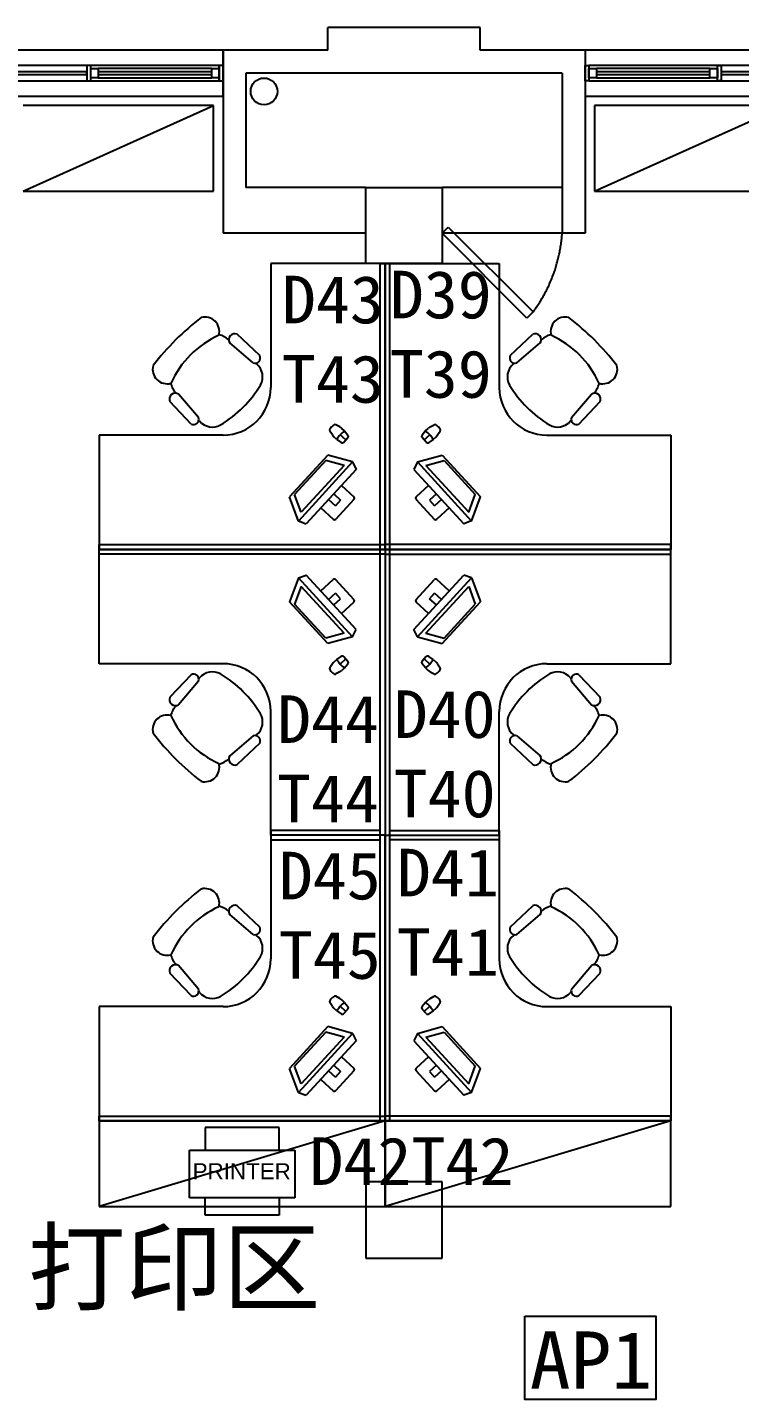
# Model space of a CAD drawing. Header units: millimetres. Extents: x 526420 to 928802, y 401925 to 509768.
# Drawn here: x 842044 to 845782, y 424601 to 431804 of the extents above; entities that cross this region are included whole.
import ezdxf

# ---------------------------------------------------------------- set-up
doc = ezdxf.new("R2010")
doc.units = ezdxf.units.MM
doc.header["$LTSCALE"] = 3000
doc.header["$MEASUREMENT"] = 0
doc.linetypes.add('DASH', pattern=[0.35, 0.25, -0.1])
doc.linetypes.add('DASHED2', pattern=[0.375, 0.25, -0.125])
doc.layers.get('0').update_dxf_attribs({"linetype": 'CONTINUOUS'})
for name, color, linetype in [('D-WALL', 7, 'CONTINUOUS'), ('D-WINDOW', 7, 'CONTINUOUS'), ('P-DOOR', 7, 'CONTINUOUS'), ('P-FURNI-I', 7, 'CONTINUOUS'), ('P-TEXT', 7, 'CONTINUOUS'), ('环控', 3, 'CONTINUOUS'), ('窗台线', 7, 'CONTINUOUS')]:
    doc.layers.add(name, color=color, linetype=linetype)
doc.styles.add('Arial', font='ARIAL.TTF')
doc.styles.get("Standard").update_dxf_attribs({"font": 'romans.shx', "width": 0.65, "bigfont": 'hzfs1.shx'})

msp = doc.modelspace()

# ---------------------------------------------------------------- linework, layer by layer
at = {"color": 0, "linetype": 'DASH'}
for p, q in [((843365.5, 426028.9), (842976.4, 426028.9)), ((842976.4, 426028.9), (842976.4, 425910)), ((843365.5, 425910), (843365.5, 426028.9)), ((842894.5, 425910), (843447.4, 425910)), ((842894.5, 425660.5), (842894.5, 425910)), ((843447.4, 425910), (843447.4, 425660.5)), ((843447.4, 425660.5), (842894.5, 425660.5)), ((842976.4, 425568.1), (842976.4, 425660.5)), ((843365.5, 425660.5), (843365.5, 425568.1)), ((843365.5, 425568.1), (842976.4, 425568.1))]:
    msp.add_line(p, q, dxfattribs=at)
at = {"color": 0, "ltscale": 0.7}
msp.add_circle((843285.8, 431468), 70, dxfattribs=at)
at = {"layer": 'D-WALL', "color": 0, "ltscale": 0.7}
for p, q in [((843621, 431683.7), (843621, 431803.7)), ((844421, 431803.7), (843621, 431803.7)), ((844421, 431683.7), (844421, 431803.7)), ((843621, 431683.7), (843071, 431683.7)), ((843071, 431683.7), (843071, 430723.7)), ((844971, 431683.7), (844421, 431683.7)), ((844971, 431683.7), (844971, 430723.7)), ((843191, 431563.7), (843191, 430963.7)), ((844851, 431563.7), (843191, 431563.7)), ((844851, 431563.7), (844851, 430723.7)), ((843821, 430963.7), (843191, 430963.7)), ((843821, 430723.7), (843071, 430723.7)), ((844971, 430723.7), (844851, 430723.7))]:
    msp.add_line(p, q, dxfattribs=at)
at = {"layer": 'D-WALL', "color": 0, "ltscale": 100}
for p, q in [((843821, 430963.7), (844221, 430963.7)), ((843821, 430563.7), (843821, 430963.7)), ((844221, 430963.7), (844221, 430563.7)), ((844221, 430563.7), (843821, 430563.7)), ((844221, 425743.7), (843821, 425743.7)), ((843821, 425743.7), (843821, 425343.7)), ((844221, 425743.7), (843821, 425743.7)), ((843821, 425743.7), (843821, 425343.7)), ((844221, 425343.7), (844221, 425743.7)), ((844221, 425343.7), (844221, 425743.7)), ((843821, 425343.7), (844221, 425343.7)), ((843821, 425343.7), (844221, 425343.7))]:
    msp.add_line(p, q, dxfattribs=at)
at = {"layer": 'D-WINDOW', "color": 0, "ltscale": 0.7}
for p, q in [((843071, 431683.7), (840971, 431683.7)), ((847071, 431683.7), (844971, 431683.7)), ((843051, 431603.7), (840991, 431603.7)), ((842376, 431603.7), (842356, 431603.7)), ((842356, 431603.7), (842356, 431523.7)), ((842376, 431523.7), (842376, 431603.7)), ((843051, 431523.7), (843051, 431603.7)), ((843071, 431603.7), (843051, 431603.7)), ((843051, 431603.7), (843051, 431523.7)), ((843071, 431523.7), (843071, 431603.7)), ((844971, 431603.7), (844991, 431603.7)), ((844971, 431523.7), (844971, 431603.7)), ((847051, 431603.7), (844991, 431603.7)), ((844991, 431603.7), (844991, 431523.7)), ((844991, 431603.7), (844991, 431523.7)), ((845666, 431603.7), (845686, 431603.7)), ((845666, 431523.7), (845666, 431603.7)), ((845686, 431603.7), (845686, 431523.7)), ((840991, 431523.7), (843051, 431523.7)), ((842356, 431571.2), (841686, 431571.2)), ((841686, 431556.2), (842356, 431556.2)), ((842356, 431556.2), (842356, 431571.2)), ((842356, 431523.7), (842376, 431523.7)), ((842376, 431588.7), (842416, 431588.7)), ((842376, 431538.7), (842376, 431588.7)), ((842416, 431538.7), (842376, 431538.7)), ((843011, 431588.7), (842416, 431588.7)), ((842416, 431588.7), (842416, 431538.7)), ((842416, 431588.7), (842416, 431538.7)), ((843011, 431571.2), (842416, 431571.2)), ((842416, 431571.2), (842416, 431556.2)), ((842416, 431556.2), (843011, 431556.2)), ((842416, 431538.7), (843011, 431538.7)), ((843011, 431588.7), (843051, 431588.7)), ((843011, 431538.7), (843011, 431588.7)), ((843011, 431538.7), (843011, 431588.7)), ((843011, 431556.2), (843011, 431571.2)), ((843051, 431538.7), (843011, 431538.7)), ((843051, 431588.7), (843051, 431538.7)), ((843051, 431523.7), (843071, 431523.7)), ((844991, 431523.7), (844971, 431523.7)), ((844991, 431588.7), (845031, 431588.7)), ((844991, 431538.7), (844991, 431588.7)), ((845031, 431538.7), (844991, 431538.7)), ((844991, 431523.7), (847051, 431523.7)), ((845626, 431588.7), (845031, 431588.7)), ((845031, 431588.7), (845031, 431538.7)), ((845031, 431588.7), (845031, 431538.7)), ((845626, 431571.2), (845031, 431571.2)), ((845031, 431571.2), (845031, 431556.2)), ((845031, 431556.2), (845626, 431556.2)), ((845031, 431538.7), (845626, 431538.7)), ((845626, 431588.7), (845666, 431588.7)), ((845626, 431538.7), (845626, 431588.7)), ((845626, 431538.7), (845626, 431588.7)), ((845626, 431556.2), (845626, 431571.2)), ((845666, 431538.7), (845626, 431538.7)), ((845666, 431588.7), (845666, 431538.7)), ((845686, 431523.7), (845666, 431523.7)), ((846356, 431571.2), (845686, 431571.2)), ((845686, 431571.2), (845686, 431556.2)), ((845686, 431556.2), (846356, 431556.2))]:
    msp.add_line(p, q, dxfattribs=at)
at = {"layer": 'P-DOOR', "color": 0, "linetype": 'DASHED2', "ltscale": 10}
for p, q in [((844851, 430963.7), (844221, 430963.7)), ((844221, 430723.7), (844252.8, 430755.5)), ((844252.8, 430755.5), (844698.3, 430310.1)), ((844851, 430723.7), (844221, 430723.7)), ((844666.4, 430278.2), (844221, 430723.7)), ((844698.3, 430310.1), (844666.4, 430278.2))]:
    msp.add_line(p, q, dxfattribs=at)
msp.add_arc((844071.2, 430776.5), 781.5, 323.35196, 356.12448, dxfattribs=at)
at = {"layer": 'P-FURNI-I', "color": 0, "ltscale": 100}
for p, q in [((842021, 430943.7), (843021, 431393.7)), ((843021, 431393.7), (842021, 431393.7)), ((843021, 430943.7), (843021, 431393.7)), ((845021, 430943.7), (846021, 431393.7)), ((846021, 431393.7), (845021, 431393.7)), ((845021, 431393.7), (845021, 430943.7)), ((842021, 430943.7), (843021, 430943.7)), ((845021, 430943.7), (846021, 430943.7)), ((843921, 426063.7), (842421, 425613.7)), ((843921, 426063.7), (842421, 426063.7)), ((842421, 426063.7), (842421, 425613.7)), ((845421, 426063.7), (843921, 425613.7)), ((845421, 426063.7), (843921, 426063.7)), ((843921, 426063.7), (843921, 425613.7)), ((843921, 425613.7), (843921, 426063.7)), ((845421, 425613.7), (845421, 426063.7)), ((842421, 425613.7), (843921, 425613.7)), ((843921, 425613.7), (845421, 425613.7))]:
    msp.add_line(p, q, dxfattribs=at)
at = {"layer": 'P-FURNI-I', "color": 0}
for p, q in [((843921, 430563.7), (843321, 430563.7)), ((843321, 430563.7), (843321, 429913.7)), ((843896, 430563.7), (843921, 430563.7)), ((843896, 429063.7), (843896, 430563.7)), ((843921, 430563.7), (843921, 429063.7)), ((843921, 429063.7), (843921, 430563.7)), ((843946, 430563.7), (843921, 430563.7)), ((843921, 430563.7), (843921, 429063.7)), ((843921, 429063.7), (843921, 430563.7)), ((843921, 430563.7), (844521, 430563.7)), ((843946, 429063.7), (843946, 430563.7)), ((844521, 430563.7), (844521, 429913.7)), ((843263.1, 430081.4), (843145, 430193.3)), ((844578.8, 430081.4), (844696.9, 430193.3)), ((843229.1, 430042.7), (843105.9, 430147.3)), ((844612.8, 430042.7), (844736, 430147.3)), ((843246.8, 430037.3), (843241.9, 430041.5)), ((843246.8, 430037.3), (843242.1, 430041.5)), ((844595.1, 430037.3), (844599.9, 430041.5)), ((844595.1, 430037.3), (844600, 430041.5)), ((842941.9, 429755.6), (842837.4, 429878.8)), ((844900, 429755.6), (845004.5, 429878.8)), ((842903.3, 429721.5), (842791.3, 429839.7)), ((844938.7, 429721.5), (845050.6, 429839.7)), ((842947.4, 429737.9), (842943.2, 429742.7)), ((844894.6, 429737.9), (844898.7, 429742.7)), ((843071, 429663.7), (842421, 429663.7)), ((842421, 429663.7), (842421, 429063.7)), ((844771, 429663.7), (845421, 429663.7)), ((845421, 429663.7), (845421, 429063.7)), ((843620.5, 429558.5), (843419.3, 429339.1)), ((843610.7, 429530), (843446.7, 429351.3)), ((843750.4, 429522.6), (843466.2, 429212.8)), ((843706, 429503.7), (843481.2, 429258.7)), ((843706, 429503.7), (843610.7, 429530)), ((843750.4, 429522.6), (843620.5, 429558.5)), ((843750.4, 429522.6), (843768.8, 429483.4)), ((844091.5, 429522.6), (844073.2, 429483.4)), ((844091.5, 429522.6), (844221.4, 429558.5)), ((844091.5, 429522.6), (844375.7, 429212.8)), ((844135.9, 429503.7), (844231.2, 429530)), ((844135.9, 429503.7), (844360.7, 429258.7)), ((844221.4, 429558.5), (844422.6, 429339.1)), ((844231.2, 429530), (844395.2, 429351.3)), ((843768.8, 429483.4), (843507.1, 429198.2)), ((844073.2, 429483.4), (844334.8, 429198.2)), ((843466.2, 429212.7), (843419.3, 429339.1)), ((843481.2, 429258.7), (843446.7, 429351.3)), ((844360.7, 429258.7), (844395.2, 429351.3)), ((844375.7, 429212.7), (844422.6, 429339.1)), ((843466.5, 429213.1), (843507.1, 429198.2)), ((844375.4, 429213.1), (844334.8, 429198.2)), ((842421, 429063.7), (842421, 429088.7)), ((842421, 429088.7), (843921, 429088.7)), ((843921, 429088.7), (843921, 429063.7)), ((845421, 429088.7), (843921, 429088.7)), ((843921, 429088.7), (843921, 429063.7)), ((845421, 429063.7), (845421, 429088.7)), ((842421, 429038.7), (842421, 429063.7)), ((842421, 429063.7), (843921, 429063.7)), ((842421, 428463.7), (842421, 429063.7)), ((842421, 429063.7), (843921, 429063.7)), ((843921, 429063.7), (842421, 429063.7)), ((842421, 429063.7), (843921, 429063.7)), ((843921, 429038.7), (842421, 429038.7)), ((843896, 429063.7), (843921, 429063.7)), ((843896, 426063.7), (843896, 429063.7)), ((843921, 429063.7), (843896, 429063.7)), ((843921, 429063.7), (843921, 429038.7)), ((843921, 429063.7), (843921, 426063.7)), ((843921, 429063.7), (843921, 427563.7)), ((843921, 429063.7), (843921, 429063.7)), ((843921, 429063.7), (843921, 429063.7)), ((845421, 429063.7), (843921, 429063.7)), ((843921, 429063.7), (843921, 429038.7)), ((843946, 429063.7), (843921, 429063.7)), ((843921, 429063.7), (843921, 426063.7)), ((843921, 429063.7), (843921, 427563.7)), ((845421, 429063.7), (843921, 429063.7)), ((843921, 429063.7), (843921, 429063.7)), ((843921, 429063.7), (845421, 429063.7)), ((843921, 429063.7), (843946, 429063.7)), ((845421, 429063.7), (843921, 429063.7)), ((843921, 429063.7), (843921, 429063.7)), ((843921, 429038.7), (845421, 429038.7)), ((843946, 426063.7), (843946, 429063.7)), ((845421, 429038.7), (845421, 429063.7)), ((845421, 428463.7), (845421, 429063.7)), ((843466.5, 428914.4), (843507.1, 428929.2)), ((843768.8, 428644.1), (843507.1, 428929.2)), ((844073.2, 428644.1), (844334.8, 428929.2)), ((844375.4, 428914.4), (844334.8, 428929.2)), ((843466.2, 428914.7), (843419.3, 428788.3)), ((843481.2, 428868.8), (843446.7, 428776.1)), ((843750.4, 428604.9), (843466.2, 428914.6)), ((843706, 428623.7), (843481.2, 428868.8)), ((844091.5, 428604.9), (844375.7, 428914.6)), ((844135.9, 428623.7), (844360.7, 428868.8)), ((844360.7, 428868.8), (844395.2, 428776.1)), ((844375.7, 428914.7), (844422.6, 428788.3)), ((843620.5, 428569), (843419.3, 428788.3)), ((844221.4, 428569), (844422.6, 428788.3)), ((843610.7, 428597.4), (843446.7, 428776.1)), ((844231.2, 428597.4), (844395.2, 428776.1)), ((843750.4, 428604.9), (843768.8, 428644.1)), ((844091.5, 428604.9), (844073.2, 428644.1)), ((843706, 428623.7), (843610.7, 428597.4)), ((843750.4, 428604.9), (843620.5, 428569)), ((844091.5, 428604.9), (844221.4, 428569)), ((844135.9, 428623.7), (844231.2, 428597.4)), ((843071, 428463.7), (842421, 428463.7)), ((844771, 428463.7), (845421, 428463.7)), ((842903.3, 428405.9), (842791.3, 428287.8)), ((842941.9, 428371.9), (842837.4, 428248.6)), ((842947.4, 428389.6), (842943.2, 428384.7)), ((844894.6, 428389.6), (844898.7, 428384.7)), ((844900, 428371.9), (845004.5, 428248.6)), ((844938.7, 428405.9), (845050.6, 428287.8)), ((843321, 427563.7), (843321, 428213.7)), ((844521, 427563.7), (844521, 428213.7)), ((843229.1, 428084.7), (843105.9, 427980.1)), ((843246.8, 428090.1), (843241.9, 428086)), ((843246.8, 428090.1), (843242.1, 428085.9)), ((844595.1, 428090.1), (844599.9, 428085.9)), ((844595.1, 428090.1), (844600, 428086)), ((844612.8, 428084.7), (844736, 427980.1)), ((843263.1, 428046), (843145, 427934.1)), ((844578.8, 428046), (844696.9, 427934.1)), ((843321, 427588.7), (843321, 427538.7)), ((843896, 427588.7), (843321, 427588.7)), ((843921, 427563.7), (843321, 427563.7)), ((843321, 427563.7), (843321, 426913.7)), ((843921, 427563.7), (843321, 427563.7)), ((843896, 427538.7), (843896, 427588.7)), ((843921, 426063.7), (843921, 427563.7)), ((843921, 426063.7), (843921, 427563.7)), ((843921, 427563.7), (844521, 427563.7)), ((843921, 427563.7), (844521, 427563.7)), ((843946, 427538.7), (843946, 427588.7)), ((843946, 427588.7), (844521, 427588.7)), ((844521, 427588.7), (844521, 427538.7)), ((844521, 427563.7), (844521, 426913.7)), ((843321, 427538.7), (843896, 427538.7)), ((844521, 427538.7), (843946, 427538.7)), ((843229.1, 427042.7), (843105.9, 427147.3)), ((843263.1, 427081.4), (843145, 427193.3)), ((844578.8, 427081.4), (844696.9, 427193.3)), ((844612.8, 427042.7), (844736, 427147.3)), ((843246.8, 427037.3), (843241.9, 427041.5)), ((843246.8, 427037.3), (843242.1, 427041.5)), ((844595.1, 427037.3), (844599.9, 427041.5)), ((844595.1, 427037.3), (844600, 427041.5)), ((842903.3, 426721.5), (842791.3, 426839.7)), ((842941.9, 426755.6), (842837.4, 426878.8)), ((844900, 426755.6), (845004.5, 426878.8)), ((844938.7, 426721.5), (845050.6, 426839.7)), ((842947.4, 426737.9), (842943.2, 426742.7)), ((844894.6, 426737.9), (844898.7, 426742.7)), ((843071, 426663.7), (842421, 426663.7)), ((842421, 426663.7), (842421, 426063.7)), ((844771, 426663.7), (845421, 426663.7)), ((845421, 426663.7), (845421, 426063.7)), ((843620.5, 426558.5), (843419.3, 426339.1)), ((843750.4, 426522.6), (843620.5, 426558.5)), ((844091.5, 426522.6), (844221.4, 426558.5)), ((844221.4, 426558.5), (844422.6, 426339.1)), ((843610.7, 426530), (843446.7, 426351.3)), ((843750.4, 426522.6), (843466.2, 426212.8)), ((843706, 426503.7), (843481.2, 426258.7)), ((843768.8, 426483.4), (843507.1, 426198.2)), ((843706, 426503.7), (843610.7, 426530)), ((843750.4, 426522.6), (843768.8, 426483.4)), ((844091.5, 426522.6), (844073.2, 426483.4)), ((844073.2, 426483.4), (844334.8, 426198.2)), ((844091.5, 426522.6), (844375.7, 426212.8)), ((844135.9, 426503.7), (844231.2, 426530)), ((844135.9, 426503.7), (844360.7, 426258.7)), ((844231.2, 426530), (844395.2, 426351.3)), ((843466.2, 426212.7), (843419.3, 426339.1)), ((843481.2, 426258.7), (843446.7, 426351.3)), ((844360.7, 426258.7), (844395.2, 426351.3)), ((844375.7, 426212.7), (844422.6, 426339.1)), ((843466.5, 426213.1), (843507.1, 426198.2)), ((844375.4, 426213.1), (844334.8, 426198.2)), ((842421, 426063.7), (842421, 426088.7)), ((842421, 426088.7), (843921, 426088.7)), ((843921, 426063.7), (842421, 426063.7)), ((842421, 426063.7), (843921, 426063.7)), ((843921, 426063.7), (843896, 426063.7)), ((843921, 426088.7), (843921, 426063.7)), ((845421, 426088.7), (843921, 426088.7)), ((843921, 426088.7), (843921, 426063.7)), ((843921, 426063.7), (843921, 426063.7)), ((843921, 426063.7), (845421, 426063.7)), ((843921, 426063.7), (843946, 426063.7)), ((845421, 426063.7), (843921, 426063.7)), ((843921, 426063.7), (843921, 426063.7)), ((845421, 426063.7), (845421, 426088.7))]:
    msp.add_line(p, q, dxfattribs=at)
at = {"layer": 'P-FURNI-I', "color": 0, "linetype": 'ByBlock'}
for p, q in [((843683.4, 429706.4), (843662.3, 429717.7)), ((844158.5, 429706.4), (844179.6, 429717.7)), ((843645, 429664.5), (843631.9, 429684.6)), ((843668, 429641.3), (843653.1, 429655)), ((843715.2, 429638.7), (843685.8, 429665.7)), ((843708.6, 429685.5), (843693.6, 429699.2)), ((843704.3, 429626.8), (843726.1, 429650.5)), ((843708.6, 429685.5), (843726.5, 429663.6)), ((844133.3, 429685.5), (844115.4, 429663.6)), ((844137.6, 429626.8), (844115.8, 429650.5)), ((844126.7, 429638.7), (844156.1, 429665.7)), ((844133.3, 429685.5), (844148.3, 429699.2)), ((844173.9, 429641.3), (844188.9, 429655)), ((844196.9, 429664.5), (844210, 429684.6)), ((843668, 429641.3), (843691.3, 429625.3)), ((844173.9, 429641.3), (844150.6, 429625.3)), ((843692, 429399.7), (843756.8, 429340.3)), ((844149.9, 429399.7), (844085.2, 429340.3)), ((843624.4, 429326), (843660.5, 429293)), ((843651.5, 429355.5), (843687.5, 429322.4)), ((843687.5, 429322.4), (843660.5, 429293)), ((843757.4, 429326.2), (843662.7, 429223)), ((844084.5, 429326.2), (844179.2, 429223)), ((844190.5, 429355.5), (844154.4, 429322.4)), ((844154.4, 429322.4), (844181.4, 429293)), ((844217.5, 429326), (844181.4, 429293)), ((843583.9, 429281.8), (843648.6, 429222.4)), ((844258.1, 429281.8), (844193.3, 429222.4)), ((843583.9, 428845.6), (843648.6, 428905)), ((843757.4, 428801.2), (843662.7, 428904.4)), ((844084.5, 428801.2), (844179.2, 428904.4)), ((844258.1, 428845.6), (844193.3, 428905)), ((843624.4, 428801.4), (843660.5, 428834.5)), ((843651.5, 428771.9), (843687.5, 428805)), ((843687.5, 428805), (843660.5, 428834.5)), ((843692, 428727.7), (843756.8, 428787.1)), ((844149.9, 428727.7), (844085.2, 428787.1)), ((844154.4, 428805), (844181.4, 428834.5)), ((844190.5, 428771.9), (844154.4, 428805)), ((844217.5, 428801.4), (844181.4, 428834.5)), ((843668, 428486.2), (843691.3, 428502.1)), ((843704.3, 428500.7), (843726.1, 428476.9)), ((844137.6, 428500.7), (844115.8, 428476.9)), ((844173.9, 428486.2), (844150.6, 428502.1)), ((843645, 428462.9), (843631.9, 428442.9)), ((843668, 428486.2), (843653.1, 428472.5)), ((843683.4, 428421), (843662.3, 428409.7)), ((843715.2, 428488.8), (843685.8, 428461.7)), ((843708.6, 428442), (843693.6, 428428.2)), ((843708.6, 428442), (843726.5, 428463.8)), ((844133.3, 428442), (844115.4, 428463.8)), ((844126.7, 428488.8), (844156.1, 428461.7)), ((844133.3, 428442), (844148.3, 428428.2)), ((844158.5, 428421), (844179.6, 428409.7)), ((844173.9, 428486.2), (844188.9, 428472.5)), ((844196.9, 428462.9), (844210, 428442.9)), ((843683.4, 426706.4), (843662.3, 426717.7)), ((843708.6, 426685.5), (843693.6, 426699.2)), ((844133.3, 426685.5), (844148.3, 426699.2)), ((844158.5, 426706.4), (844179.6, 426717.7)), ((843645, 426664.5), (843631.9, 426684.6)), ((843668, 426641.3), (843653.1, 426655)), ((843668, 426641.3), (843691.3, 426625.3)), ((843715.2, 426638.7), (843685.8, 426665.7)), ((843704.3, 426626.8), (843726.1, 426650.5)), ((843708.6, 426685.5), (843726.5, 426663.6)), ((844133.3, 426685.5), (844115.4, 426663.6)), ((844137.6, 426626.8), (844115.8, 426650.5)), ((844126.7, 426638.7), (844156.1, 426665.7)), ((844173.9, 426641.3), (844150.6, 426625.3)), ((844173.9, 426641.3), (844188.9, 426655)), ((844196.9, 426664.5), (844210, 426684.6)), ((843651.5, 426355.5), (843687.5, 426322.4)), ((843692, 426399.7), (843756.8, 426340.3)), ((844149.9, 426399.7), (844085.2, 426340.3)), ((844190.5, 426355.5), (844154.4, 426322.4)), ((843583.9, 426281.8), (843648.6, 426222.4)), ((843624.4, 426326), (843660.5, 426293)), ((843687.5, 426322.4), (843660.5, 426293)), ((843757.4, 426326.2), (843662.7, 426223)), ((844084.5, 426326.2), (844179.2, 426223)), ((844154.4, 426322.4), (844181.4, 426293)), ((844217.5, 426326), (844181.4, 426293)), ((844258.1, 426281.8), (844193.3, 426222.4))]:
    msp.add_line(p, q, dxfattribs=at)
at = {"layer": 'P-FURNI-I', "color": 0}
for centre, radius, start, end in [((843799.9, 429184.8), 1383.5, 127.59073, 142.40927), ((842975.2, 430207.1), 76.4, 345.39269, 104.60731), ((844866.7, 430207.1), 76.4, 75.39269, 194.60731), ((844042, 429184.8), 1383.5, 37.59073, 52.40927), ((843255.3, 429729.4), 502.6, 114.20895, 155.79105), ((842994.7, 430023.1), 177.1, 53.09524, 71.38199), ((843132.7, 430164.2), 31.7, 67.15642, 212.13371), ((844709.2, 430164.2), 31.7, 327.86629, 112.84358), ((844847.2, 430023.1), 177.1, 108.61801, 126.90476), ((844586.6, 429729.4), 502.6, 24.20895, 65.79105), ((843238.2, 430069.1), 27.9, 251.04311, 26.28384), ((844603.8, 430069.1), 27.9, 153.71616, 288.95689), ((842777.6, 430009.5), 76.4, 165.39269, 284.60731), ((843189.9, 429969.5), 88.6, 331.10866, 50), ((844652, 429969.5), 88.6, 130, 208.89134), ((845064.4, 430009.5), 76.4, 255.39269, 14.60731), ((842963.4, 429991.7), 177.1, 198.78779, 217.66529), ((844878.5, 429991.7), 177.1, 322.33471, 341.21221), ((842820.5, 429852), 31.7, 57.86629, 202.84358), ((842734, 430250.7), 624.1, 301.27501, 328.72499), ((843071, 429913.7), 250, 270.00002, 359.99998), ((844771, 429913.7), 250, 180.00002, 269.99998), ((845107.9, 430250.7), 624.1, 211.27501, 238.72499), ((845021.4, 429852), 31.7, 337.15642, 122.13371), ((842915.6, 429746.5), 27.9, 243.71616, 18.95689), ((843015.2, 429794.8), 88.6, 220, 298.89134), ((844826.7, 429794.8), 88.6, 241.10866, 320), ((844926.3, 429746.5), 27.9, 161.04311, 296.28384), ((843015.2, 428332.6), 88.6, 61.10866, 140), ((843071, 428213.7), 250, 0.00002, 89.99998), ((844771, 428213.7), 250, 90.00002, 179.99998), ((844826.7, 428332.6), 88.6, 40, 118.89134), ((842915.6, 428380.9), 27.9, 341.04311, 116.28384), ((842734, 427876.7), 624.1, 31.27501, 58.72499), ((845107.9, 427876.7), 624.1, 121.27501, 148.72499), ((844926.3, 428380.9), 27.9, 63.71616, 198.95689), ((842820.5, 428275.5), 31.7, 157.15642, 302.13371), ((845021.4, 428275.5), 31.7, 237.86629, 22.84358), ((842963.4, 428135.7), 177.1, 142.33471, 161.21221), ((844878.5, 428135.7), 177.1, 18.78779, 37.66529), ((842777.6, 428117.9), 76.4, 75.39269, 194.60731), ((843255.3, 428398), 502.6, 204.20895, 245.79105), ((843189.9, 428158), 88.6, 310, 28.89134), ((844652, 428158), 88.6, 151.10866, 230), ((844586.6, 428398), 502.6, 294.20895, 335.79105), ((845064.4, 428117.9), 76.4, 345.39269, 104.60731), ((843799.9, 428942.6), 1383.5, 217.59073, 232.40927), ((843238.2, 428058.4), 27.9, 333.71616, 108.95689), ((844603.8, 428058.4), 27.9, 71.04311, 206.28384), ((844042, 428942.6), 1383.5, 307.59073, 322.40927), ((842975.2, 427920.3), 76.4, 255.39269, 14.60731), ((842994.7, 428104.4), 177.1, 288.61801, 306.90476), ((843132.7, 427963.3), 31.7, 147.86629, 292.84358), ((844709.2, 427963.3), 31.7, 247.15642, 32.13371), ((844847.2, 428104.4), 177.1, 233.09524, 251.38199), ((844866.7, 427920.3), 76.4, 165.39269, 284.60731), ((843799.9, 426184.8), 1383.5, 127.59073, 142.40927), ((842975.2, 427207.1), 76.4, 345.39269, 104.60731), ((844866.7, 427207.1), 76.4, 75.39269, 194.60731), ((844042, 426184.8), 1383.5, 37.59073, 52.40927), ((843255.3, 426729.4), 502.6, 114.20895, 155.79105), ((842994.7, 427023.1), 177.1, 53.09524, 71.38199), ((843132.7, 427164.2), 31.7, 67.15642, 212.13371), ((844709.2, 427164.2), 31.7, 327.86629, 112.84358), ((844847.2, 427023.1), 177.1, 108.61801, 126.90476), ((844586.6, 426729.4), 502.6, 24.20895, 65.79105), ((843238.2, 427069.1), 27.9, 251.04311, 26.28384), ((844603.8, 427069.1), 27.9, 153.71616, 288.95689), ((842777.6, 427009.5), 76.4, 165.39269, 284.60731), ((843189.9, 426969.5), 88.6, 331.10866, 50), ((844652, 426969.5), 88.6, 130, 208.89134), ((845064.4, 427009.5), 76.4, 255.39269, 14.60731), ((842963.4, 426991.7), 177.1, 198.78779, 217.66529), ((842734, 427250.7), 624.1, 301.27501, 328.72499), ((843071, 426913.7), 250, 270.00002, 359.99998), ((844771, 426913.7), 250, 180.00002, 269.99998), ((845107.9, 427250.7), 624.1, 211.27501, 238.72499), ((844878.5, 426991.7), 177.1, 322.33471, 341.21221), ((842820.5, 426852), 31.7, 57.86629, 202.84358), ((845021.4, 426852), 31.7, 337.15642, 122.13371), ((842915.6, 426746.5), 27.9, 243.71616, 18.95689), ((843015.2, 426794.8), 88.6, 220, 298.89134), ((844826.7, 426794.8), 88.6, 241.10866, 320), ((844926.3, 426746.5), 27.9, 161.04311, 296.28384)]:
    msp.add_arc(centre, radius, start, end, dxfattribs=at)
at = {"layer": 'P-FURNI-I', "color": 0, "linetype": 'ByBlock'}
for centre, radius, start, end in [((843657.6, 429708.9), 10, 61.81376, 137.47035), ((844184.3, 429708.9), 10, 42.52965, 118.18624), ((843640.3, 429690), 10, 137.47035, 213.12695), ((843705.7, 429647.4), 88, 129.09951, 145.8412), ((843686.9, 429691.8), 50, 213.12695, 227.47035), ((843783.9, 429575.7), 133.1, 124.44717, 150.49354), ((843659.8, 429662.3), 50, 47.47035, 61.81376), ((843718.8, 429657.3), 10, 317.47035, 39.36733), ((844123.1, 429657.3), 10, 140.63267, 222.52965), ((844058, 429575.7), 133.1, 29.50646, 55.55283), ((844182.1, 429662.3), 50, 118.18624, 132.52965), ((844155.1, 429691.8), 50, 312.52965, 326.87305), ((844136.2, 429647.4), 88, 34.1588, 50.90049), ((844201.7, 429690), 10, 326.87305, 42.52965), ((843697, 429633.5), 10, 235.57338, 317.47035), ((844144.9, 429633.5), 10, 222.52965, 304.42662), ((843750, 429333), 10, 317.47035, 47.47035), ((844091.9, 429333), 10, 132.52965, 222.52965), ((843655.4, 429229.8), 10, 227.47035, 317.47035), ((844186.6, 429229.8), 10, 222.52965, 312.52965), ((843655.4, 428897.6), 10, 42.52965, 132.52965), ((844186.6, 428897.6), 10, 47.47035, 137.47035), ((843750, 428794.5), 10, 312.52965, 42.52965), ((844091.9, 428794.5), 10, 137.47035, 227.47035), ((843697, 428493.9), 10, 42.52965, 124.42662), ((844144.9, 428493.9), 10, 55.57338, 137.47035), ((843640.3, 428437.4), 10, 146.87305, 222.52965), ((843705.7, 428480), 88, 214.1588, 230.90049), ((843686.9, 428435.6), 50, 132.52965, 146.87305), ((843783.9, 428551.7), 133.1, 209.50646, 235.55283), ((843659.8, 428465.1), 50, 298.18624, 312.52965), ((843718.8, 428470.1), 10, 320.63267, 42.52965), ((844123.1, 428470.1), 10, 137.47035, 219.36733), ((844058, 428551.7), 133.1, 304.44717, 330.49354), ((844182.1, 428465.1), 50, 227.47035, 241.81376), ((844155.1, 428435.6), 50, 33.12695, 47.47035), ((844136.2, 428480), 88, 309.09951, 325.8412), ((844201.7, 428437.4), 10, 317.47035, 33.12695), ((843657.6, 428418.5), 10, 222.52965, 298.18624), ((844184.3, 428418.5), 10, 241.81376, 317.47035), ((843640.3, 426690), 10, 137.47035, 213.12695), ((843705.7, 426647.4), 88, 129.09951, 145.8412), ((843657.6, 426708.9), 10, 61.81376, 137.47035), ((843659.8, 426662.3), 50, 47.47035, 61.81376), ((844182.1, 426662.3), 50, 118.18624, 132.52965), ((844184.3, 426708.9), 10, 42.52965, 118.18624), ((844136.2, 426647.4), 88, 34.1588, 50.90049), ((844201.7, 426690), 10, 326.87305, 42.52965), ((843686.9, 426691.8), 50, 213.12695, 227.47035), ((843783.9, 426575.7), 133.1, 124.44717, 150.49354), ((843697, 426633.5), 10, 235.57338, 317.47035), ((843718.8, 426657.3), 10, 317.47035, 39.36733), ((844123.1, 426657.3), 10, 140.63267, 222.52965), ((844058, 426575.7), 133.1, 29.50646, 55.55283), ((844144.9, 426633.5), 10, 222.52965, 304.42662), ((844155.1, 426691.8), 50, 312.52965, 326.87305), ((843750, 426333), 10, 317.47035, 47.47035), ((844091.9, 426333), 10, 132.52965, 222.52965), ((843655.4, 426229.8), 10, 227.47035, 317.47035), ((844186.6, 426229.8), 10, 222.52965, 312.52965)]:
    msp.add_arc(centre, radius, start, end, dxfattribs=at)
at = {"layer": '环控', "color": 6, "ltscale": 0.7}
msp.add_lwpolyline([(844655.9, 425038.9), (845342.8, 425038.9), (845342.8, 424601), (844655.9, 424601)], close=True, dxfattribs=at)
at = {"layer": '窗台线', "color": 0, "ltscale": 0.7}
for p, q in [((843071, 431443.7), (843071, 431683.7)), ((844971, 431683.7), (844971, 431443.7)), ((840971, 431443.7), (843071, 431443.7)), ((844971, 431443.7), (847071, 431443.7))]:
    msp.add_line(p, q, dxfattribs=at)

# ---------------------------------------------------------------- texts
at = {"color": 0, "linetype": 'DASH', "style": 'Arial'}
msp.add_text('PRINTER', height=84, dxfattribs=at).set_placement((842911.2, 425757.5))
at = {"layer": 'P-FURNI-I', "color": 6, "ltscale": 0.7, "attachment_point": 1}
for s, insert, char_height, width in [('{\\fKaiTi_GB2312|b0|i0|c134|p49;\\W1.05;\\C3;D39\\PT39}', (843946, 430526.4), 250, 339.372), ('{\\fKaiTi_GB2312|b0|i0|c134|p49;\\W1.05;\\C3;D43\\PT43}', (843379.5, 430500.3), 250, 339.372), ('{\\fKaiTi_GB2312|b0|i0|c134|p49;\\W1.05;\\C3;D44\\PT44}', (843353.8, 428297.8), 250, 339.372), ('{\\fKaiTi_GB2312|b0|i0|c134|p49;\\W1.05;\\C3;D40\\PT40}', (843966.3, 428323.8), 250, 528.815), ('{\\fKaiTi_GB2312|b0|i0|c134|p49;\\W1.05;\\C3;D41\\PT41}', (843982.8, 427492), 250, 339.372), ('{\\fKaiTi_GB2312|b0|i0|c134|p49;\\W1.05;\\C3;D45\\PT45}', (843363.2, 427476.3), 250, 339.372), ('{\\fKaiTi_GB2312|b0|i0|c134|p49;\\W1.05;\\C3;D42T42}', (843523.9, 425977.6), 250, 339.372), ('{\\fSimHei|b0|i0|c134|p2;\\W1.05;AP1}', (844681, 424958.7), 300, 434.342)]:
    msp.add_mtext(s, dxfattribs=dict(at, insert=insert, char_height=char_height, width=width))
at = {"layer": 'P-TEXT', "color": 0, "style": 'Arial'}
msp.add_text('打印区', height=375, dxfattribs=at).set_placement((842046.7, 425107.5, 0.3))

doc.saveas('drawing.dxf')
